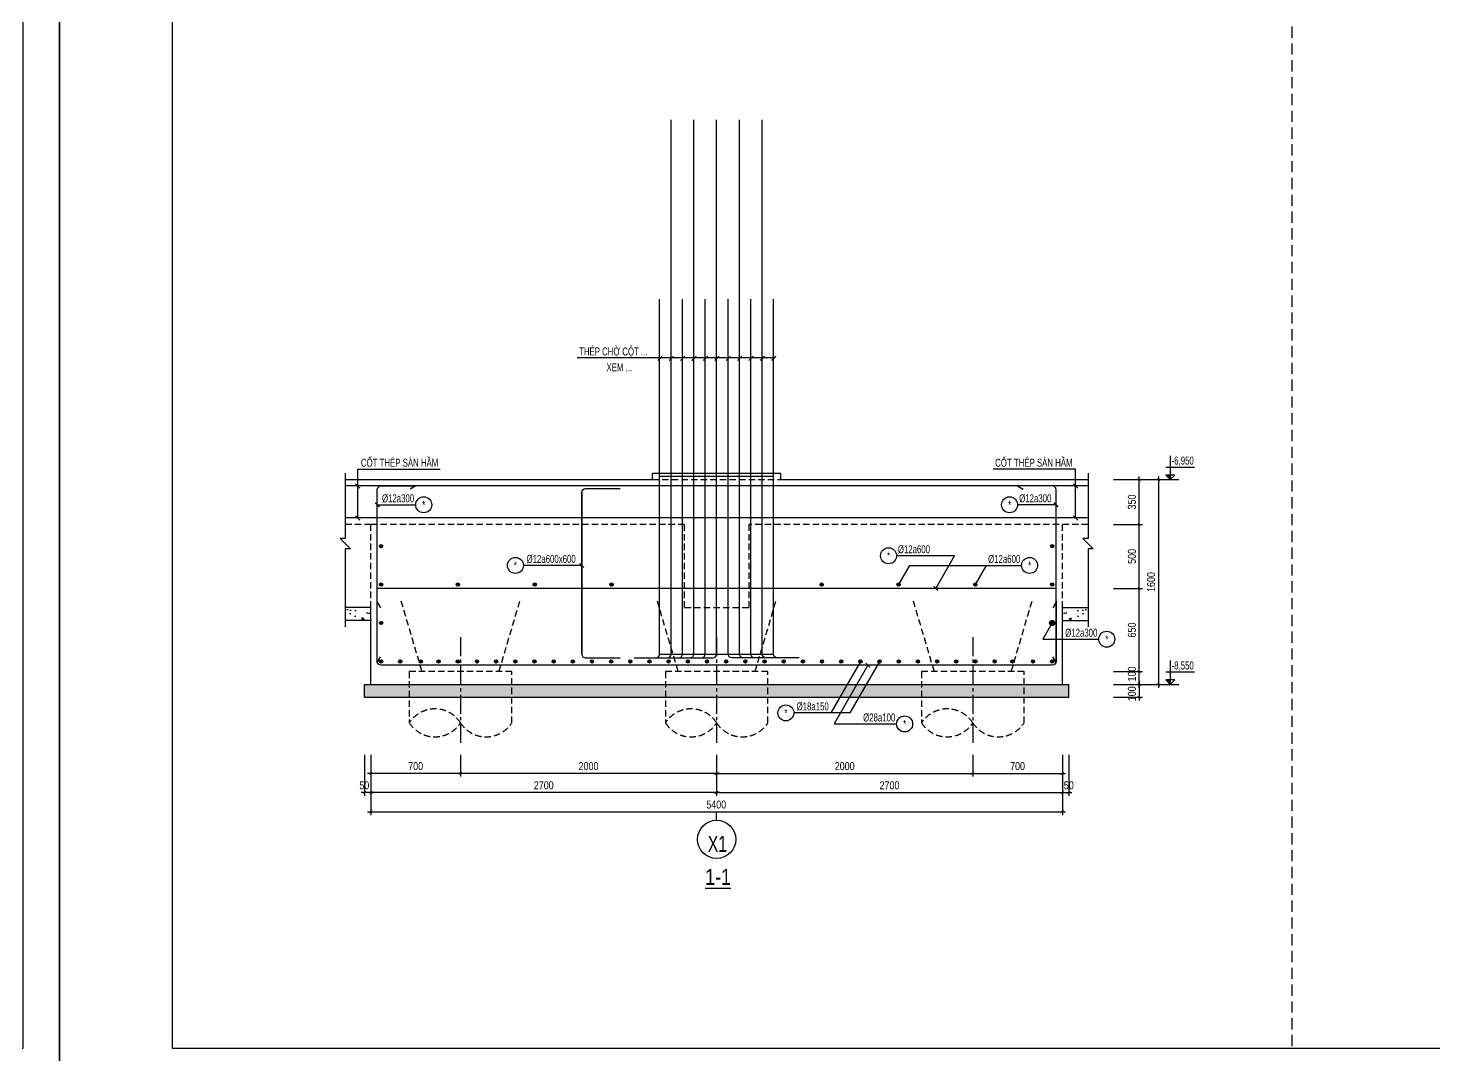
# Model space of a CAD drawing. Extents: x 71 to 2424299, y -14 to 1061502.
# Drawn here: x 1217521 to 1228498, y 486762 to 494781 of the extents above; entities that cross this region are included whole.
import ezdxf
from ezdxf.enums import TextEntityAlignment as Align

# ---------------------------------------------------------------- set-up
doc = ezdxf.new("R2010")
doc.units = 0
doc.header["$LTSCALE"] = 1000
doc.header["$MEASUREMENT"] = 0
doc.header["$PDMODE"] = 3
doc.linetypes.add('CENTER2', pattern=[1.125, 0.75, -0.125, 0.125, -0.125])
doc.linetypes.add('HIDDEN', pattern=[0.375, 0.25, -0.125])
doc.layers.get('0').update_dxf_attribs({"linetype": 'CONTINUOUS'})
doc.layers.get('Defpoints').update_dxf_attribs({"linetype": 'CONTINUOUS'})
for name, color, linetype in [('CDC.01.AXIS', 160, 'CENTER2'), ('CDC.02.DIM', 1, 'CONTINUOUS'), ('CDC.03.BORDER', 3, 'CONTINUOUS'), ('CDC.04.HIDDEN', 8, 'HIDDEN'), ('CDC.05.STEEL', 4, 'CONTINUOUS'), ('CDC.06.TEXT', 2, 'CONTINUOUS'), ('CDC.10.HATCH', 9, 'CONTINUOUS'), ('CDC.11.NOTE', 8, 'CONTINUOUS'), ('CDC.14.STEELNUM', 9, 'CONTINUOUS'), ('KCS_CHI', 1, 'CONTINUOUS')]:
    doc.layers.add(name, color=color, linetype=linetype)
doc.styles.add('ARIAL', font='arial.ttf', dxfattribs={"width": 0.8})
doc.dimstyles.new('25', dxfattribs={"dimscale": 25, "dimtxt": 2.5, "dimasz": 1, "dimexe": 1, "dimexo": 0, "dimgap": 1, "dimtad": 1, "dimdec": 0, "dimdsep": 46, "dimtxsty": 'ARIAL', "dimblk": 'ARCHTICK', "dimcen": 1, "dimdle": 1, "dimclrd": 256, "dimclre": 256, "dimclrt": 2, "dimadec": 0, "dimazin": 0, "dimtfac": 0.00072, "dimtdec": 0, "dimtix": 1, "dimtmove": 2, "dimatfit": 3, "dimldrblk": 'ARCHTICK', "dimfxl": 1, "dimtolj": 1, "dimarcsym": 0})

# ---------------------------------------------------------------- blocks, each defined once
blk = doc.blocks.new('_ArchTick')
at = {"color": 0, "linetype": 'ByBlock', "const_width": 0.15}
blk.add_lwpolyline([(-0.5, -0.5), (0.5, 0.5)], dxfattribs=at)
blk = doc.blocks.new('*D1438')
at = {"layer": 'CDC.02.DIM', "lineweight": -2, "transparency": 16777216}
for p, q in [((1225997, 489655), (1226222, 489655)), ((1226197, 489680), (1226197, 489530)), ((1225997, 489555), (1226222, 489555))]:
    blk.add_line(p, q, dxfattribs=at)
at = {"layer": 'Defpoints', "color": 0, "transparency": 16777216}
for p in [(1225997, 489655), (1225997, 489555), (1226197, 489555)]:
    blk.add_point(p, dxfattribs=at)
at = {"layer": 'CDC.02.DIM', "lineweight": -2, "transparency": 16777216, "xscale": 25, "yscale": 25, "zscale": 25}
for p, rotation in [((1226197, 489655), 90), ((1226197, 489555), 270)]:
    blk.add_blockref('_ArchTick', p, dxfattribs=dict(at, rotation=rotation))
at = {"layer": 'CDC.02.DIM', "color": 2, "transparency": 16777216, "insert": (1226140, 489582), "char_height": 62.5, "attachment_point": 5, "rotation": 90, "style": 'ARIAL'}
blk.add_mtext('\\A1;100', dxfattribs=at)
blk = doc.blocks.new('*D1439')
at = {"layer": 'CDC.02.DIM', "lineweight": -2, "transparency": 16777216}
for p, q in [((1225997, 489755), (1226222, 489755)), ((1226197, 489630), (1226197, 489780)), ((1225997, 489655), (1226222, 489655))]:
    blk.add_line(p, q, dxfattribs=at)
at = {"layer": 'Defpoints', "color": 0, "transparency": 16777216}
for p in [(1225997, 489755), (1226197, 489755), (1225997, 489655)]:
    blk.add_point(p, dxfattribs=at)
at = {"layer": 'CDC.02.DIM', "lineweight": -2, "transparency": 16777216, "xscale": 25, "yscale": 25, "zscale": 25}
for p, rotation in [((1226197, 489755), 90), ((1226197, 489655), 270)]:
    blk.add_blockref('_ArchTick', p, dxfattribs=dict(at, rotation=rotation))
at = {"layer": 'CDC.02.DIM', "color": 2, "transparency": 16777216, "insert": (1226140, 489737), "char_height": 62.5, "attachment_point": 5, "rotation": 90, "style": 'ARIAL'}
blk.add_mtext('\\A1;100', dxfattribs=at)
blk = doc.blocks.new('*D1440')
at = {"layer": 'CDC.02.DIM', "lineweight": -2, "transparency": 16777216}
for p, q in [((1225997, 490405), (1226222, 490405)), ((1226197, 489730), (1226197, 490430)), ((1225997, 489755), (1226222, 489755))]:
    blk.add_line(p, q, dxfattribs=at)
at = {"layer": 'Defpoints', "color": 0, "transparency": 16777216}
for p in [(1225997, 490405), (1226197, 490405), (1225997, 489755)]:
    blk.add_point(p, dxfattribs=at)
at = {"layer": 'CDC.02.DIM', "lineweight": -2, "transparency": 16777216, "xscale": 25, "yscale": 25, "zscale": 25}
for p, rotation in [((1226197, 490405), 90), ((1226197, 489755), 270)]:
    blk.add_blockref('_ArchTick', p, dxfattribs=dict(at, rotation=rotation))
at = {"layer": 'CDC.02.DIM', "color": 2, "transparency": 16777216, "insert": (1226140, 490080), "char_height": 62.5, "attachment_point": 5, "rotation": 90, "style": 'ARIAL'}
blk.add_mtext('\\A1;650', dxfattribs=at)
blk = doc.blocks.new('*D1441')
at = {"layer": 'CDC.02.DIM', "lineweight": -2, "transparency": 16777216}
for p, q in [((1225997, 490905), (1226222, 490905)), ((1226197, 490380), (1226197, 490930)), ((1225997, 490405), (1226222, 490405))]:
    blk.add_line(p, q, dxfattribs=at)
at = {"layer": 'Defpoints', "color": 0, "transparency": 16777216}
for p in [(1225997, 490905), (1226197, 490905), (1225997, 490405)]:
    blk.add_point(p, dxfattribs=at)
at = {"layer": 'CDC.02.DIM', "lineweight": -2, "transparency": 16777216, "xscale": 25, "yscale": 25, "zscale": 25}
for p, rotation in [((1226197, 490905), 90), ((1226197, 490405), 270)]:
    blk.add_blockref('_ArchTick', p, dxfattribs=dict(at, rotation=rotation))
at = {"layer": 'CDC.02.DIM', "color": 2, "transparency": 16777216, "insert": (1226140, 490655), "char_height": 62.5, "attachment_point": 5, "rotation": 90, "style": 'ARIAL'}
blk.add_mtext('\\A1;500', dxfattribs=at)
blk = doc.blocks.new('*D1442')
at = {"layer": 'CDC.02.DIM', "lineweight": -2, "transparency": 16777216}
for p, q in [((1225997, 491255), (1226222, 491255)), ((1226197, 490880), (1226197, 491280)), ((1225997, 490905), (1226222, 490905))]:
    blk.add_line(p, q, dxfattribs=at)
at = {"layer": 'Defpoints', "color": 0, "transparency": 16777216}
for p in [(1225997, 491255), (1226197, 491255), (1225997, 490905)]:
    blk.add_point(p, dxfattribs=at)
at = {"layer": 'CDC.02.DIM', "lineweight": -2, "transparency": 16777216, "xscale": 25, "yscale": 25, "zscale": 25}
for p, rotation in [((1226197, 491255), 90), ((1226197, 490905), 270)]:
    blk.add_blockref('_ArchTick', p, dxfattribs=dict(at, rotation=rotation))
at = {"layer": 'CDC.02.DIM', "color": 2, "transparency": 16777216, "insert": (1226140, 491080), "char_height": 62.5, "attachment_point": 5, "rotation": 90, "style": 'ARIAL'}
blk.add_mtext('\\A1;350', dxfattribs=at)
blk = doc.blocks.new('*D1443')
at = {"layer": 'CDC.02.DIM', "lineweight": -2, "transparency": 16777216}
for p, q in [((1225997, 491255), (1226372, 491255)), ((1226347, 491280), (1226347, 489630)), ((1225997, 489655), (1226372, 489655))]:
    blk.add_line(p, q, dxfattribs=at)
at = {"layer": 'Defpoints', "color": 0, "transparency": 16777216}
for p in [(1225997, 491255), (1225997, 489655), (1226347, 489655)]:
    blk.add_point(p, dxfattribs=at)
at = {"layer": 'CDC.02.DIM', "lineweight": -2, "transparency": 16777216, "xscale": 25, "yscale": 25, "zscale": 25}
for p, rotation in [((1226347, 491255), 90), ((1226347, 489655), 270)]:
    blk.add_blockref('_ArchTick', p, dxfattribs=dict(at, rotation=rotation))
at = {"layer": 'CDC.02.DIM', "color": 2, "transparency": 16777216, "insert": (1226290, 490455), "char_height": 62.5, "attachment_point": 5, "rotation": 90, "style": 'ARIAL'}
blk.add_mtext('\\A1;1600', dxfattribs=at)
blk = doc.blocks.new('*D1444')
at = {"layer": 'CDC.02.DIM', "lineweight": -2, "transparency": 16777216}
for p, q in [((1220197, 489105), (1220197, 488785)), ((1222897, 489105), (1222897, 488785)), ((1222922, 488810), (1220172, 488810))]:
    blk.add_line(p, q, dxfattribs=at)
at = {"layer": 'Defpoints', "color": 0, "transparency": 16777216}
for p in [(1220197, 489105), (1222897, 489105), (1220197, 488810)]:
    blk.add_point(p, dxfattribs=at)
at = {"layer": 'CDC.02.DIM', "lineweight": -2, "transparency": 16777216, "xscale": 25, "yscale": 25, "zscale": 25, "rotation": 180}
blk.add_blockref('_ArchTick', (1220197, 488810), dxfattribs=at)
at = {"layer": 'CDC.02.DIM', "lineweight": -2, "transparency": 16777216, "xscale": 25, "yscale": 25, "zscale": 25}
blk.add_blockref('_ArchTick', (1222897, 488810), dxfattribs=at)
at = {"layer": 'CDC.02.DIM', "color": 2, "transparency": 16777216, "insert": (1221547, 488867), "char_height": 62.5, "attachment_point": 5, "style": 'ARIAL'}
blk.add_mtext('\\A1;2700', dxfattribs=at)
blk = doc.blocks.new('*D1445')
at = {"layer": 'CDC.02.DIM', "lineweight": -2, "transparency": 16777216}
for p, q in [((1222897, 489105), (1222897, 488785)), ((1225597, 489105), (1225597, 488785)), ((1222872, 488810), (1225622, 488810))]:
    blk.add_line(p, q, dxfattribs=at)
at = {"layer": 'Defpoints', "color": 0, "transparency": 16777216}
for p in [(1222897, 489105), (1225597, 489105), (1225597, 488810)]:
    blk.add_point(p, dxfattribs=at)
at = {"layer": 'CDC.02.DIM', "lineweight": -2, "transparency": 16777216, "xscale": 25, "yscale": 25, "zscale": 25, "rotation": 180}
blk.add_blockref('_ArchTick', (1222897, 488810), dxfattribs=at)
at = {"layer": 'CDC.02.DIM', "lineweight": -2, "transparency": 16777216, "xscale": 25, "yscale": 25, "zscale": 25}
blk.add_blockref('_ArchTick', (1225597, 488810), dxfattribs=at)
at = {"layer": 'CDC.02.DIM', "color": 2, "transparency": 16777216, "insert": (1224247, 488867), "char_height": 62.5, "attachment_point": 5, "style": 'ARIAL'}
blk.add_mtext('\\A1;2700', dxfattribs=at)
blk = doc.blocks.new('*D1446')
at = {"layer": 'CDC.02.DIM', "lineweight": -2, "transparency": 16777216}
for p, q in [((1220197, 489105), (1220197, 488635)), ((1225597, 489105), (1225597, 488635)), ((1220172, 488660), (1225622, 488660))]:
    blk.add_line(p, q, dxfattribs=at)
at = {"layer": 'Defpoints', "color": 0, "transparency": 16777216}
for p in [(1220197, 489105), (1225597, 489105), (1225597, 488660)]:
    blk.add_point(p, dxfattribs=at)
at = {"layer": 'CDC.02.DIM', "lineweight": -2, "transparency": 16777216, "xscale": 25, "yscale": 25, "zscale": 25, "rotation": 180}
blk.add_blockref('_ArchTick', (1220197, 488660), dxfattribs=at)
at = {"layer": 'CDC.02.DIM', "lineweight": -2, "transparency": 16777216, "xscale": 25, "yscale": 25, "zscale": 25}
blk.add_blockref('_ArchTick', (1225597, 488660), dxfattribs=at)
at = {"layer": 'CDC.02.DIM', "color": 2, "transparency": 16777216, "insert": (1222894, 488717), "char_height": 62.5, "attachment_point": 5, "style": 'ARIAL'}
blk.add_mtext('\\A1;5400', dxfattribs=at)
blk = doc.blocks.new('*D1447')
at = {"layer": 'CDC.02.DIM', "lineweight": -2, "transparency": 16777216}
for p, q in [((1220897, 489105), (1220897, 488935)), ((1222897, 489105), (1222897, 488935)), ((1222922, 488960), (1220872, 488960))]:
    blk.add_line(p, q, dxfattribs=at)
at = {"layer": 'Defpoints', "color": 0, "transparency": 16777216}
for p in [(1220897, 489105), (1222897, 489105), (1220897, 488960)]:
    blk.add_point(p, dxfattribs=at)
at = {"layer": 'CDC.02.DIM', "lineweight": -2, "transparency": 16777216, "xscale": 25, "yscale": 25, "zscale": 25, "rotation": 180}
blk.add_blockref('_ArchTick', (1220897, 488960), dxfattribs=at)
at = {"layer": 'CDC.02.DIM', "lineweight": -2, "transparency": 16777216, "xscale": 25, "yscale": 25, "zscale": 25}
blk.add_blockref('_ArchTick', (1222897, 488960), dxfattribs=at)
at = {"layer": 'CDC.02.DIM', "color": 2, "transparency": 16777216, "insert": (1221897, 489017), "char_height": 62.5, "attachment_point": 5, "style": 'ARIAL'}
blk.add_mtext('\\A1;2000', dxfattribs=at)
blk = doc.blocks.new('*D1448')
at = {"layer": 'CDC.02.DIM', "lineweight": -2, "transparency": 16777216}
for p, q in [((1222897, 489105), (1222897, 488935)), ((1224897, 489105), (1224897, 488935)), ((1222872, 488960), (1224922, 488960))]:
    blk.add_line(p, q, dxfattribs=at)
at = {"layer": 'Defpoints', "color": 0, "transparency": 16777216}
for p in [(1222897, 489105), (1224897, 489105), (1224897, 488960)]:
    blk.add_point(p, dxfattribs=at)
at = {"layer": 'CDC.02.DIM', "lineweight": -2, "transparency": 16777216, "xscale": 25, "yscale": 25, "zscale": 25, "rotation": 180}
blk.add_blockref('_ArchTick', (1222897, 488960), dxfattribs=at)
at = {"layer": 'CDC.02.DIM', "lineweight": -2, "transparency": 16777216, "xscale": 25, "yscale": 25, "zscale": 25}
blk.add_blockref('_ArchTick', (1224897, 488960), dxfattribs=at)
at = {"layer": 'CDC.02.DIM', "color": 2, "transparency": 16777216, "insert": (1223897, 489017), "char_height": 62.5, "attachment_point": 5, "style": 'ARIAL'}
blk.add_mtext('\\A1;2000', dxfattribs=at)
blk = doc.blocks.new('*D1449')
at = {"layer": 'CDC.02.DIM', "lineweight": -2, "transparency": 16777216}
for p, q in [((1220147, 489105), (1220147, 488785)), ((1220197, 489105), (1220197, 488785)), ((1220147, 488810), (1220122, 488810)), ((1220197, 488810), (1220147, 488810)), ((1220197, 488810), (1220222, 488810))]:
    blk.add_line(p, q, dxfattribs=at)
at = {"layer": 'Defpoints', "color": 0, "transparency": 16777216}
for p in [(1220147, 489105), (1220197, 489105), (1220147, 488810)]:
    blk.add_point(p, dxfattribs=at)
at = {"layer": 'CDC.02.DIM', "lineweight": -2, "transparency": 16777216, "xscale": 25, "yscale": 25, "zscale": 25}
blk.add_blockref('_ArchTick', (1220147, 488810), dxfattribs=at)
at = {"layer": 'CDC.02.DIM', "lineweight": -2, "transparency": 16777216, "xscale": 25, "yscale": 25, "zscale": 25, "rotation": 180}
blk.add_blockref('_ArchTick', (1220197, 488810), dxfattribs=at)
at = {"layer": 'CDC.02.DIM', "color": 2, "transparency": 16777216, "insert": (1220146, 488867), "char_height": 62.5, "attachment_point": 5, "style": 'ARIAL'}
blk.add_mtext('\\A1;50', dxfattribs=at)
blk = doc.blocks.new('*D1450')
at = {"layer": 'CDC.02.DIM', "lineweight": -2, "transparency": 16777216}
for p, q in [((1225597, 489105), (1225597, 488785)), ((1225647, 489105), (1225647, 488785)), ((1225572, 488810), (1225672, 488810))]:
    blk.add_line(p, q, dxfattribs=at)
at = {"layer": 'Defpoints', "color": 0, "transparency": 16777216}
for p in [(1225597, 489105), (1225647, 489105), (1225647, 488810)]:
    blk.add_point(p, dxfattribs=at)
at = {"layer": 'CDC.02.DIM', "lineweight": -2, "transparency": 16777216, "xscale": 25, "yscale": 25, "zscale": 25, "rotation": 180}
blk.add_blockref('_ArchTick', (1225597, 488810), dxfattribs=at)
at = {"layer": 'CDC.02.DIM', "lineweight": -2, "transparency": 16777216, "xscale": 25, "yscale": 25, "zscale": 25}
blk.add_blockref('_ArchTick', (1225647, 488810), dxfattribs=at)
at = {"layer": 'CDC.02.DIM', "color": 2, "transparency": 16777216, "insert": (1225647, 488867), "char_height": 62.5, "attachment_point": 5, "style": 'ARIAL'}
blk.add_mtext('\\A1;50', dxfattribs=at)
blk = doc.blocks.new('C800K')
at = {"layer": 'CDC.01.AXIS', "ltscale": 0.2}
blk.add_line((0, 370), (0, -474), dxfattribs=at)
at = {"layer": 'CDC.04.HIDDEN', "ltscale": 0.2}
for p, q in [((-300, 100), (-463, 650)), ((300, 100), (463, 650))]:
    blk.add_line(p, q, dxfattribs=at)
blk.add_lwpolyline([(400, -300), (400, 100), (-400, 100), (-400, -300)], dxfattribs=at)
blk.add_lwpolyline([(400, -300, -0.545955), (0, -300, 0.545955), (-400, -300, 0.545955), (0, -300, 0.36397)], format="xyb", dxfattribs=at)
blk = doc.blocks.new('*D1777')
at = {"layer": 'CDC.02.DIM', "lineweight": -2, "transparency": 16777216}
for p, q in [((1220197, 489105), (1220197, 488935)), ((1220897, 489105), (1220897, 488935)), ((1220922, 488960), (1220172, 488960))]:
    blk.add_line(p, q, dxfattribs=at)
at = {"layer": 'Defpoints', "color": 0, "transparency": 16777216}
for p in [(1220197, 489105), (1220897, 489105), (1220197, 488960)]:
    blk.add_point(p, dxfattribs=at)
at = {"layer": 'CDC.02.DIM', "lineweight": -2, "transparency": 16777216, "xscale": 25, "yscale": 25, "zscale": 25, "rotation": 180}
blk.add_blockref('_ArchTick', (1220197, 488960), dxfattribs=at)
at = {"layer": 'CDC.02.DIM', "lineweight": -2, "transparency": 16777216, "xscale": 25, "yscale": 25, "zscale": 25}
blk.add_blockref('_ArchTick', (1220897, 488960), dxfattribs=at)
at = {"layer": 'CDC.02.DIM', "color": 2, "transparency": 16777216, "insert": (1220547, 489017), "char_height": 62.5, "attachment_point": 5, "style": 'ARIAL'}
blk.add_mtext('\\A1;700', dxfattribs=at)
blk = doc.blocks.new('*D1778')
at = {"layer": 'CDC.02.DIM', "lineweight": -2, "transparency": 16777216}
for p, q in [((1224897, 489105), (1224897, 488935)), ((1225597, 489105), (1225597, 488935)), ((1224872, 488960), (1225622, 488960))]:
    blk.add_line(p, q, dxfattribs=at)
at = {"layer": 'Defpoints', "color": 0, "transparency": 16777216}
for p in [(1224897, 489105), (1225597, 489105), (1225597, 488960)]:
    blk.add_point(p, dxfattribs=at)
at = {"layer": 'CDC.02.DIM', "lineweight": -2, "transparency": 16777216, "xscale": 25, "yscale": 25, "zscale": 25, "rotation": 180}
blk.add_blockref('_ArchTick', (1224897, 488960), dxfattribs=at)
at = {"layer": 'CDC.02.DIM', "lineweight": -2, "transparency": 16777216, "xscale": 25, "yscale": 25, "zscale": 25}
blk.add_blockref('_ArchTick', (1225597, 488960), dxfattribs=at)
at = {"layer": 'CDC.02.DIM', "color": 2, "transparency": 16777216, "insert": (1225247, 489017), "char_height": 62.5, "attachment_point": 5, "style": 'ARIAL'}
blk.add_mtext('\\A1;700', dxfattribs=at)
blk = doc.blocks.new('34')
at = {"color": 4, "elevation": 0}
blk.add_lwpolyline([(1087304, 521743), (1107165, 521743), (1107165, 536023), (1087304, 536023)], close=True, dxfattribs=at)
at = {"layer": 'Defpoints', "elevation": 0}
blk.add_lwpolyline([(1086424, 521457), (1086424, 536307), (1107449, 536307), (1107449, 521457), (1086424, 521457)], close=True, dxfattribs=at)

msp = doc.modelspace()

# ---------------------------------------------------------------- hatches: boundary and pattern name
at = {"layer": 'CDC.10.HATCH'}
h = msp.add_hatch(dxfattribs=at)
h.set_pattern_fill('AR-CONC', color=256, scale=25, style=0)
h.set_pattern_definition([(130, (2381720.84, -20501.07), (-179.315046, -15.688034), [18.75, -206.25]), (185, (2381720.84, -20501.07), (34.687833, 188.048033), [15, -165]), (79.5486, (2381705.9, -20502.38), (-144.627345, 172.359886), [15.935047, -175.285528]), (133.8158, (2381720.84, -20451.07), (-266.810262, -41.379754), [28.125, -309.375]), (83.3644, (2381698.6, -20454.52), (-233.665676, 243.52947), [23.90257, -262.92825]), (188.8158, (2381720.84, -20451.07), (-233.665486, 243.52965), [22.5, -247.5]), (159, (2381695.84, -20463.57), (-149.226763, -100.654723), [18.75, -206.25]), (214, (2381695.84, -20463.57), (-60.828833, 181.28751), [15, -165]), (108.5486, (2381683.4, -20471.96), (-210.055657, 80.632624), [15.935047, -175.285528]), (142.5, (2381720.84, -20501.07), (-3.0399638, 83.2234635), [0, -163, 0, -167.5, 0, -165.625]), (172.5, (2381720.84, -20501.07), (-65.7673844, 98.602928), [0, -95.5, 0, -159.25, 0, -63.125]), (212.5, (2381776.59, -20501.07), (-133.455609, -5.638718), [0, -62.5, 0, -195, 0, -258.75]), (222.5, (2381801.59, -20501.07), (-145.796542, 25.026246), [0, -81.25, 0, -129.5, 0, -183.75])])
h.paths.add_polyline_path([(1219997.37, 490255.13), (1220197.37, 490255.13), (1220197.37, 490155.13), (1219997.37, 490155.13)])
h = msp.add_hatch(dxfattribs=at)
h.set_pattern_fill('AR-CONC', color=256, scale=25, style=0)
h.set_pattern_definition([(50, (64073.9, -20501.07), (179.315046, -15.688034), [18.75, -206.25]), (355, (64073.9, -20501.07), (-34.687833, 188.048033), [15, -165]), (100.4514, (64088.84, -20502.38), (144.627345, 172.359886), [15.935047, -175.285528]), (46.1842, (64073.9, -20451.07), (266.810262, -41.379754), [28.125, -309.375]), (96.6356, (64096.14, -20454.52), (233.665676, 243.52947), [23.90257, -262.92825]), (351.1842, (64073.9, -20451.07), (233.665486, 243.52965), [22.5, -247.5]), (21, (64098.9, -20463.57), (149.226763, -100.654723), [18.75, -206.25]), (326, (64098.9, -20463.57), (60.828833, 181.28751), [15, -165]), (71.4514, (64111.34, -20471.96), (210.055657, 80.632624), [15.935047, -175.285528]), (37.5, (64073.9, -20501.07), (3.0399638, 83.2234635), [0, -163, 0, -167.5, 0, -165.625]), (7.5, (64073.9, -20501.07), (65.7673844, 98.602928), [0, -95.5, 0, -159.25, 0, -63.125]), (327.5, (64018.15, -20501.07), (133.455609, -5.638718), [0, -62.5, 0, -195, 0, -258.75]), (317.5, (63993.15, -20501.07), (145.796542, 25.026246), [0, -81.25, 0, -129.5, 0, -183.75])])
h.paths.add_polyline_path([(1225797.37, 490255.13), (1225597.37, 490255.13), (1225597.37, 490155.13), (1225797.37, 490155.13)])
h = msp.add_hatch(dxfattribs=at)
h.set_pattern_fill('AR-CONC', color=256, scale=25, style=0)
h.set_pattern_definition([(50, (132650.65, 11996.52), (179.315046, -15.688034), [18.75, -206.25]), (355, (132650.65, 11996.52), (-34.687833, 188.048033), [15, -165]), (100.4514, (132665.59, 11995.22), (144.627345, 172.359886), [15.935047, -175.285528]), (46.1842, (132650.65, 12046.52), (266.810262, -41.379754), [28.125, -309.375]), (96.6356, (132672.88, 12043.08), (233.665676, 243.52947), [23.90257, -262.92825]), (351.1842, (132650.65, 12046.52), (233.665486, 243.52965), [22.5, -247.5]), (21, (132675.65, 12034.02), (149.226763, -100.654723), [18.75, -206.25]), (326, (132675.65, 12034.02), (60.828833, 181.28751), [15, -165]), (71.4514, (132688.08, 12025.64), (210.055657, 80.632624), [15.935047, -175.285528]), (37.5, (132650.646, 11996.524), (3.039964, 83.2234635), [0, -163, 0, -167.5, 0, -165.625]), (7.5, (132650.65, 11996.52), (65.7673844, 98.602928), [0, -95.5, 0, -159.25, 0, -63.125]), (327.5, (132594.896, 11996.524), (133.455609, -5.638718), [0, -62.5, 0, -195, 0, -258.75]), (317.5, (132569.9, 11996.52), (145.796542, 25.026246), [0, -81.25, 0, -129.5, 0, -183.75])])
h.paths.add_polyline_path([(1220497.37, 489655.13), (1220147.37, 489655.13), (1220147.37, 489555.13), (1220497.37, 489555.13)])
h.paths.add_polyline_path([(1220897.37, 489655.13), (1220497.37, 489655.13), (1220497.37, 489555.13), (1220897.37, 489555.13)])
h.paths.add_polyline_path([(1221297.37, 489655.13), (1220897.37, 489655.13), (1220897.37, 489555.13), (1221297.37, 489555.13)])
h.paths.add_polyline_path([(1222497.37, 489655.13), (1221297.37, 489655.13), (1221297.37, 489555.13), (1222497.37, 489555.13)])
h.paths.add_polyline_path([(1222897.37, 489655.13), (1222497.37, 489655.13), (1222497.37, 489555.13), (1222897.37, 489555.13)])
h.paths.add_polyline_path([(1223297.37, 489655.13), (1222897.37, 489655.13), (1222897.37, 489555.13), (1223297.37, 489555.13)])
h.paths.add_polyline_path([(1224497.37, 489655.13), (1223297.37, 489655.13), (1223297.37, 489555.13), (1224497.37, 489555.13)])
h.paths.add_polyline_path([(1224897.37, 489655.13), (1224497.37, 489655.13), (1224497.37, 489555.13), (1224897.37, 489555.13)])
h.paths.add_polyline_path([(1225297.37, 489655.13), (1224897.37, 489655.13), (1224897.37, 489555.13), (1225297.37, 489555.13)])
h.paths.add_polyline_path([(1225647.37, 489655.13), (1225297.37, 489655.13), (1225297.37, 489555.13), (1225647.37, 489555.13)])
at = {"layer": 'CDC.11.NOTE'}
for points in [[(1226439.54, 491290.13), (1226404.54, 491290.13), (1226439.54, 491255.13)], [(1226439.54, 489690.13), (1226404.54, 489690.13), (1226439.54, 489655.13)]]:
    msp.add_hatch(color=256, dxfattribs=at).paths.add_polyline_path(points)

# ---------------------------------------------------------------- linework, layer by layer
at = {"layer": 'CDC.03.BORDER'}
for p, q in [((1219997.37, 491255.13), (1222397.37, 491255.13)), ((1222397.37, 491305.13), (1223397.37, 491305.13)), ((1222397.37, 491255.13), (1222397.37, 491305.13)), ((1223397.37, 491255.13), (1223397.37, 491305.13)), ((1223397.37, 491255.13), (1225797.37, 491255.13)), ((1220197.37, 490255.13), (1219997.37, 490255.13)), ((1220197.37, 489655.13), (1220197.37, 490255.13)), ((1225597.37, 489655.13), (1225597.37, 490255.13)), ((1225597.37, 490255.13), (1225797.37, 490255.13))]:
    msp.add_line(p, q, dxfattribs=at)
at = {"layer": 'CDC.04.HIDDEN', "ltscale": 0.35}
msp.add_line((1227387.87, 501092.5), (1227387.87, 486817.5), dxfattribs=at)
at = {"layer": 'CDC.04.HIDDEN', "ltscale": 0.2}
for p, q in [((1222397.37, 491255.13), (1223397.37, 491255.13)), ((1220197.37, 490905.13), (1219997.37, 490905.13)), ((1222647.37, 490905.13), (1220197.37, 490905.13)), ((1220197.37, 490255.13), (1220197.37, 490905.13)), ((1222647.37, 490255.13), (1222647.37, 490905.13)), ((1225797.37, 490905.13), (1223147.37, 490905.13)), ((1223147.37, 490905.13), (1223147.37, 490255.13)), ((1225597.37, 490255.13), (1225597.37, 490905.13)), ((1222647.37, 490255.13), (1223147.37, 490255.13))]:
    msp.add_line(p, q, dxfattribs=at)
at = {"layer": 'CDC.05.STEEL', "ltscale": 0.3}
for p, q in [((1223342.37, 491280.13), (1222452.37, 491280.13)), ((1225797.37, 491205.13), (1219997.37, 491205.13)), ((1220547.37, 491205.13), (1220504.07, 491180.13)), ((1225247.37, 491205.13), (1225290.67, 491180.13)), ((1225797.37, 490955.13), (1219997.37, 490955.13)), ((1225547.37, 490405.13), (1220247.37, 490405.13)), ((1220247.37, 490297.13), (1220272.37, 490253.83)), ((1225547.37, 490297.13), (1225522.37, 490253.83)), ((1220247.37, 489827.13), (1220272.37, 489870.43)), ((1222452.37, 489892.13), (1223342.37, 489892.13)), ((1225547.37, 489827.13), (1225522.37, 489870.43))]:
    msp.add_line(p, q, dxfattribs=at)
for points in [[(1222341.37, 489862.13), (1222511.37, 489862.13, 0.41421356), (1222541.37, 489892.13), (1222541.37, 494065.13)], [(1222519.37, 489862.13), (1222689.37, 489862.13, 0.41421356), (1222719.37, 489892.13), (1222719.37, 494065.13)], [(1222697.37, 489862.13), (1222867.37, 489862.13, 0.41421356), (1222897.37, 489892.13), (1222897.37, 494065.13)], [(1223275.37, 489862.13), (1223105.37, 489862.13, -0.41421356), (1223075.37, 489892.13), (1223075.37, 494065.13)], [(1223453.37, 489862.13), (1223283.37, 489862.13, -0.41421356), (1223253.37, 489892.13), (1223253.37, 494065.13)], [(1222252.37, 489862.13), (1222422.37, 489862.13, 0.41421356), (1222452.37, 489892.13), (1222452.37, 492665.13)], [(1222430.37, 489862.13), (1222600.37, 489862.13, 0.41421356), (1222630.37, 489892.13), (1222630.37, 492665.13)], [(1222608.37, 489862.13), (1222778.37, 489862.13, 0.41421356), (1222808.37, 489892.13), (1222808.37, 492665.13)], [(1223186.37, 489862.13), (1223016.37, 489862.13, -0.41421356), (1222986.37, 489892.13), (1222986.37, 492665.13)], [(1223364.37, 489862.13), (1223194.37, 489862.13, -0.41421356), (1223164.37, 489892.13), (1223164.37, 492665.13)], [(1223542.37, 489862.13), (1223372.37, 489862.13, -0.41421356), (1223342.37, 489892.13), (1223342.37, 492665.13)], [(1220247.37, 489827.13), (1220247.37, 491175.13, -0.41421356), (1220277.37, 491205.13), (1220547.37, 491205.13)], [(1221844.17, 489892.13), (1221844.17, 491155.13, -0.41421356), (1221874.17, 491185.13), (1222144.17, 491185.13)], [(1221844.17, 491155.13), (1221844.17, 489892.13, 0.41421356), (1221874.17, 489862.13), (1222144.17, 489862.13)], [(1225547.37, 489827.13), (1225547.37, 491175.13, 0.41421356), (1225517.37, 491205.13), (1225247.37, 491205.13)], [(1225547.37, 490305.13), (1225547.37, 489835.13, -0.41421356), (1225517.37, 489805.13), (1220277.37, 489805.13, -0.41421356), (1220247.37, 489835.13), (1220247.37, 490305.13)]]:
    msp.add_lwpolyline(points, format="xyb", dxfattribs=at)
at = {"layer": 'CDC.05.STEEL', "const_width": 12.3}
for points in [[(1220276.96, 490741.29, 1), (1220276.96, 490728.98, 1)], [(1225517.78, 490741.29, -1), (1225517.78, 490728.98, -1)], [(1220276.96, 490441.29, 1), (1220276.96, 490428.98, 1)], [(1220876.96, 490441.29, 1), (1220876.96, 490428.98, 1)], [(1221476.96, 490441.29, 1), (1221476.96, 490428.98, 1)], [(1222076.96, 490441.29, 1), (1222076.96, 490428.98, 1)], [(1223717.78, 490441.29, -1), (1223717.78, 490428.98, -1)], [(1224317.78, 490441.29, -1), (1224317.78, 490428.98, -1)], [(1224917.78, 490441.29, -1), (1224917.78, 490428.98, -1)], [(1225517.78, 490441.29, -1), (1225517.78, 490428.98, -1)], [(1220276.96, 490141.29, 1), (1220276.96, 490128.98, 1)], [(1225517.78, 490141.29, -1), (1225517.78, 490128.98, -1)], [(1220276.96, 489841.29, 1), (1220276.96, 489828.98, 1)], [(1220426.68, 489841.29, 1), (1220426.68, 489828.98, 1)], [(1220586.71, 489841.29, 1), (1220586.71, 489828.98, 1)], [(1220726.11, 489841.29, 1), (1220726.11, 489828.98, 1)], [(1220875.82, 489841.29, 1), (1220875.82, 489828.98, 1)], [(1221025.53, 489841.29, 1), (1221025.53, 489828.98, 1)], [(1221175.25, 489841.29, 1), (1221175.25, 489828.98, 1)], [(1221324.96, 489841.29, 1), (1221324.96, 489828.98, 1)], [(1221474.68, 489841.29, 1), (1221474.68, 489828.98, 1)], [(1221624.39, 489841.29, 1), (1221624.39, 489828.98, 1)], [(1221774.11, 489841.29, 1), (1221774.11, 489828.98, 1)], [(1221923.82, 489841.29, 1), (1221923.82, 489828.98, 1)], [(1222073.53, 489841.29, 1), (1222073.53, 489828.98, 1)], [(1222223.25, 489841.29, 1), (1222223.25, 489828.98, 1)], [(1222372.96, 489841.29, 1), (1222372.96, 489828.98, 1)], [(1222522.68, 489841.29, 1), (1222522.68, 489828.98, 1)], [(1222672.39, 489841.29, 1), (1222672.39, 489828.98, 1)], [(1222822.11, 489841.29, 1), (1222822.11, 489828.98, 1)], [(1222971.82, 489841.29, 1), (1222971.82, 489828.98, 1)], [(1223121.53, 489841.29, 1), (1223121.53, 489828.98, 1)], [(1223271.25, 489841.29, 1), (1223271.25, 489828.98, 1)], [(1223420.96, 489841.29, 1), (1223420.96, 489828.98, 1)], [(1223570.68, 489841.29, 1), (1223570.68, 489828.98, 1)], [(1223720.39, 489841.29, 1), (1223720.39, 489828.98, 1)], [(1223870.11, 489841.29, 1), (1223870.11, 489828.98, 1)], [(1224019.82, 489841.29, 1), (1224019.82, 489828.98, 1)], [(1224169.53, 489841.29, 1), (1224169.53, 489828.98, 1)], [(1224319.25, 489841.29, 1), (1224319.25, 489828.98, 1)], [(1224468.96, 489841.29, 1), (1224468.96, 489828.98, 1)], [(1224618.68, 489841.29, 1), (1224618.68, 489828.98, 1)], [(1224768.39, 489841.29, 1), (1224768.39, 489828.98, 1)], [(1224918.11, 489841.29, 1), (1224918.11, 489828.98, 1)], [(1225067.82, 489841.29, 1), (1225067.82, 489828.98, 1)], [(1225206.72, 489841.29, 1), (1225206.72, 489828.98, 1)], [(1225367.25, 489841.29, 1), (1225367.25, 489828.98, 1)], [(1225517.78, 489841.29, -1), (1225517.78, 489828.98, -1)]]:
    msp.add_lwpolyline(points, format="xyb", close=True, dxfattribs=at)
at = {"layer": 'CDC.05.STEEL'}
for centre in [(1220276.96, 490735.13), (1225517.78, 490735.13), (1220276.96, 490435.13), (1220876.96, 490435.13), (1221476.96, 490435.13), (1222076.96, 490435.13), (1223717.78, 490435.13), (1224317.78, 490435.13), (1224917.78, 490435.13), (1225517.78, 490435.13), (1220276.96, 490135.13), (1225517.78, 490135.13), (1220276.96, 489835.13), (1220426.68, 489835.13), (1220586.71, 489835.13), (1220726.11, 489835.13), (1220875.82, 489835.13), (1221025.53, 489835.13), (1221175.25, 489835.13), (1221324.96, 489835.13), (1221474.68, 489835.13), (1221624.39, 489835.13), (1221774.11, 489835.13), (1221923.82, 489835.13), (1222073.53, 489835.13), (1222223.25, 489835.13), (1222372.96, 489835.13), (1222522.68, 489835.13), (1222672.39, 489835.13), (1222822.11, 489835.13), (1222971.82, 489835.13), (1223121.53, 489835.13), (1223271.25, 489835.13), (1223420.96, 489835.13), (1223570.68, 489835.13), (1223720.39, 489835.13), (1223870.11, 489835.13), (1224019.82, 489835.13), (1224169.53, 489835.13), (1224319.25, 489835.13), (1224468.96, 489835.13), (1224618.68, 489835.13), (1224768.39, 489835.13), (1224918.11, 489835.13), (1225067.82, 489835.13), (1225206.72, 489835.13), (1225367.25, 489835.13), (1225517.78, 489835.13)]:
    msp.add_circle(centre, 12.53, dxfattribs=at)
at = {"layer": 'CDC.11.NOTE'}
for p, q in [((1226404.72, 491352.62), (1226629.79, 491352.62)), ((1226439.54, 491441.43), (1226439.54, 491255.13)), ((1226372.37, 491255.13), (1226506.7, 491255.13)), ((1220247.37, 491058.04), (1220547.29, 491058.04)), ((1225547.37, 491058.04), (1225247.45, 491058.04)), ((1221844.17, 490584.75), (1221388.35, 490584.75)), ((1220197.37, 490155.13), (1219997.37, 490155.13)), ((1225597.37, 490155.13), (1225797.37, 490155.13)), ((1226439.54, 489841.43), (1226439.54, 489655.13)), ((1226404.72, 489752.62), (1226629.79, 489752.62)), ((1220147.37, 489555.13), (1220147.37, 489655.13)), ((1220147.37, 489655.13), (1225647.37, 489655.13)), ((1225647.37, 489555.13), (1225647.37, 489655.13)), ((1226372.37, 489655.13), (1226506.7, 489655.13)), ((1220147.37, 489555.13), (1225647.37, 489555.13)), ((1222897.37, 488594.38), (1222897.37, 488660.3))]:
    msp.add_line(p, q, dxfattribs=at)
for points in [[(1219997.37, 491305.13), (1219997.37, 490795.13), (1219957.37, 490795.13), (1220037.37, 490715.13), (1219997.37, 490715.13), (1219997.37, 490105.13)], [(1220094.22, 490955.13), (1220094.22, 491336.02), (1220739.08, 491336.02)], [(1225700.52, 490955.13), (1225700.52, 491336.02), (1225055.66, 491336.02)], [(1225797.37, 491305.13), (1225797.37, 490795.13), (1225757.37, 490795.13), (1225837.37, 490715.13), (1225797.37, 490715.13), (1225797.37, 490105.13)], [(1226404.54, 491290.13), (1226439.54, 491255.13), (1226474.54, 491290.13), (1226404.54, 491290.13)], [(1224607.7, 490405.13), (1224754.98, 490660.24), (1224302.25, 490660.24)], [(1224318.99, 490435.13), (1224405.38, 490584.75), (1225278.71, 490584.75)], [(1224917.78, 490435.13), (1225004.16, 490584.75), (1225278.71, 490584.75)], [(1225517.78, 490135.13), (1225444.64, 490008.46), (1225881.03, 490008.46)], [(1224019.82, 489835.13), (1223787.76, 489433.19), (1223500.26, 489433.19)], [(1224169.53, 489835.13), (1223937.47, 489433.19), (1223500.26, 489433.19)], [(1224078.69, 489805.13), (1223813.91, 489346.53), (1224302.91, 489346.53)], [(1226404.54, 489690.13), (1226439.54, 489655.13), (1226474.54, 489690.13), (1226404.54, 489690.13)]]:
    msp.add_lwpolyline(points, dxfattribs=at)
at = {"layer": 'CDC.11.NOTE', "const_width": 10}
for points in [[(1220077.06, 491222.29), (1220111.38, 491187.97)], [(1225683.36, 491222.29), (1225717.68, 491187.97)], [(1220230.21, 491075.21), (1220264.53, 491040.88)], [(1225530.21, 491075.21), (1225564.53, 491040.88)], [(1220077.06, 490972.29), (1220111.38, 490937.97)], [(1225683.36, 490972.29), (1225717.68, 490937.97)], [(1221827.01, 490601.92), (1221861.33, 490567.59)], [(1224590.53, 490422.3), (1224624.86, 490387.97)], [(1224061.53, 489822.3), (1224095.85, 489787.97)]]:
    msp.add_lwpolyline(points, dxfattribs=at)
at = {"layer": 'CDC.11.NOTE'}
for centre, radius in [((1225517.78, 490135.13), 20.61), ((1222897.37, 488445.24), 149.14)]:
    msp.add_circle(centre, radius, dxfattribs=at)
at = {"layer": 'CDC.14.STEELNUM'}
for centre in [(1220609.79, 491058.04), (1225184.95, 491058.04), (1224239.75, 490660.24), (1221325.85, 490584.75), (1225341.21, 490584.75), (1225943.53, 490008.46), (1223437.76, 489433.19), (1224365.41, 489346.53)]:
    msp.add_circle(centre, 62.5, dxfattribs=at)
at = {"layer": 'KCS_CHI'}
msp.add_line((1223342.37, 492204.78), (1221808.53, 492204.78), dxfattribs=at)
at = {"layer": 'KCS_CHI', "const_width": 10}
for points in [[(1222471.23, 492219), (1222436.91, 492184.67)], [(1222560.23, 492219), (1222525.91, 492184.67)], [(1222649.23, 492219), (1222614.91, 492184.67)], [(1222738.23, 492219), (1222703.91, 492184.67)], [(1222827.23, 492219), (1222792.91, 492184.67)], [(1222916.23, 492219), (1222881.91, 492184.67)], [(1223005.23, 492219), (1222970.91, 492184.67)], [(1223094.23, 492219), (1223059.91, 492184.67)], [(1223183.23, 492219), (1223148.91, 492184.67)], [(1223272.23, 492219), (1223237.91, 492184.67)], [(1223361.23, 492219), (1223326.91, 492184.67)]]:
    msp.add_lwpolyline(points, dxfattribs=at)

# ---------------------------------------------------------------- block references
at = {"layer": 'CDC.03.BORDER'}
for p in [(110316.09, -34927.16), (131341.09, -34927.16)]:
    msp.add_blockref('34', p, dxfattribs=at)
at = {"layer": 'CDC.10.HATCH'}
for p in [(1220897.37, 489655.13), (1222897.37, 489655.13), (1224897.37, 489655.13)]:
    msp.add_blockref('C800K', p, dxfattribs=at)

# ---------------------------------------------------------------- texts
at = {"layer": 'CDC.06.TEXT', "style": 'ARIAL'}
for s, height, width, p in [('THÉP CHỜ CỘT ...', 62.5, 0.7, (1222090.38, 492255.55, 0)), ('XEM ...', 62.5, 0.7, (1222137.26, 492132.04)), ('CỐT THÉP SÀN HẦM', 62.5, 0.7, (1220421.84, 491386.79)), ('CỐT THÉP SÀN HẦM', 62.5, 0.7, (1225374.48, 491386.79)), ('-6,950', 62.5, 0.7, (1226536.35, 491403.39)), ('%%C12a300', 62.5, 0.7, (1220409.62, 491108.82)), ('%%C12a300', 62.5, 0.7, (1225385.56, 491108.82)), ('%%C12a600', 62.5, 0.7, (1224437.84, 490711.01)), ('%%C12a600x600', 62.5, 0.7, (1221604.81, 490635.52)), ('%%C12a600', 62.5, 0.7, (1225142.6, 490635.52)), ('%%C12a300', 62.5, 0.7, (1225744.92, 490059.23)), ('-8,550', 62.5, 0.7, (1226536.35, 489803.39)), ('%%C18a150', 62.5, 0.7, (1223647.42, 489483.96)), ('%%C28a100', 62.5, 0.7, (1224166.8, 489397.3)), ('%%U1-1', 125, 0.8, (1222908.14, 488152.46))]:
    msp.add_text(s, height=height, dxfattribs=dict(at, width=width)).set_placement(p, align=Align.MIDDLE_CENTER)
at = {"layer": 'CDC.06.TEXT', "insert": (1222903.29, 488347.57), "char_height": 125, "width": 116.16, "attachment_point": 8, "line_spacing_factor": 0.938532}
msp.add_mtext('{\\fArial|b0|i0|c0|p34;\\W0.7;X1}', dxfattribs=at)
at = {"layer": 'CDC.14.STEELNUM', "style": 'ARIAL', "width": 0.7}
for p in [(1220609.76, 491058.04), (1225184.95, 491058.04), (1224239.75, 490660.24), (1221325.85, 490584.75), (1225341.21, 490584.75), (1225943.53, 490008.46), (1223437.76, 489433.19), (1224365.41, 489346.53)]:
    msp.add_text('*', height=62.5, dxfattribs=at).set_placement(p, align=Align.MIDDLE_CENTER)

# ---------------------------------------------------------------- dimensions: what is measured, and where the dimension line sits
at = {"layer": 'CDC.02.DIM'}
for base, p1, p2, picture, middle in [((1226197.37, 491255.13), (1225997.37, 490905.13), (1225997.37, 491255.13), '*D1442', (1226140.44, 491080.13)), ((1226347.37, 489655.13), (1225997.37, 491255.13), (1225997.37, 489655.13), '*D1443', (1226290.46, 490455.13)), ((1226197.37, 490905.13), (1225997.37, 490405.13), (1225997.37, 490905.13), '*D1441', (1226140.46, 490655.13)), ((1226197.37, 490405.13), (1225997.37, 489755.13), (1225997.37, 490405.13), '*D1440', (1226140.46, 490080.13))]:
    dim = msp.add_linear_dim(base=base, p1=p1, p2=p2, angle=90, dimstyle='25', dxfattribs=at)
    dim.commit()
    dim.dimension.update_dxf_attribs({"geometry": picture, "text_midpoint": middle})
for base, p2, picture, middle in [((1226197.37, 489755.13), (1225997.37, 489755.13), '*D1439', (1226140.46, 489737.41)), ((1226197.37, 489555.13), (1225997.37, 489555.13), '*D1438', (1226140.46, 489582.43))]:
    dim = msp.add_linear_dim(base=base, p1=(1225997.37, 489655.13), p2=p2, angle=90, dimstyle='25', dxfattribs=at)
    dim.commit()
    dim.dimension.update_dxf_attribs({"geometry": picture, "text_midpoint": middle, "dimtype": 160})
for base, p1, p2, picture, middle in [((1220147.37, 488810.3), (1220197.37, 489105.13), (1220147.37, 489105.13), '*D1449', (1220145.93, 488867.21)), ((1225597.37, 488660.3), (1220197.37, 489105.13), (1225597.37, 489105.13), '*D1446', (1222894.11, 488717.21)), ((1225647.37, 488810.3), (1225597.37, 489105.13), (1225647.37, 489105.13), '*D1450', (1225647.37, 488867.21))]:
    dim = msp.add_linear_dim(base=base, p1=p1, p2=p2, dimstyle='25', dxfattribs=at)
    dim.commit()
    dim.dimension.update_dxf_attribs({"geometry": picture, "text_midpoint": middle, "dimtype": 160})
for base, p1, p2, picture, middle in [((1220197.37, 488810.3), (1222897.37, 489105.13), (1220197.37, 489105.13), '*D1444', (1221547.37, 488867.21)), ((1220197.37, 488960.3), (1220897.37, 489105.13), (1220197.37, 489105.13), '*D1777', (1220547.37, 489017.21)), ((1220897.37, 488960.3), (1222897.37, 489105.13), (1220897.37, 489105.13), '*D1447', (1221897.37, 489017.21)), ((1225597.37, 488810.3), (1222897.37, 489105.13), (1225597.37, 489105.13), '*D1445', (1224247.37, 488867.21)), ((1224897.37, 488960.3), (1222897.37, 489105.13), (1224897.37, 489105.13), '*D1448', (1223897.37, 489017.21)), ((1225597.37, 488960.3), (1224897.37, 489105.13), (1225597.37, 489105.13), '*D1778', (1225247.37, 489017.21))]:
    dim = msp.add_linear_dim(base=base, p1=p1, p2=p2, dimstyle='25', dxfattribs=at)
    dim.commit()
    dim.dimension.update_dxf_attribs({"geometry": picture, "text_midpoint": middle})

doc.saveas('drawing.dxf')
